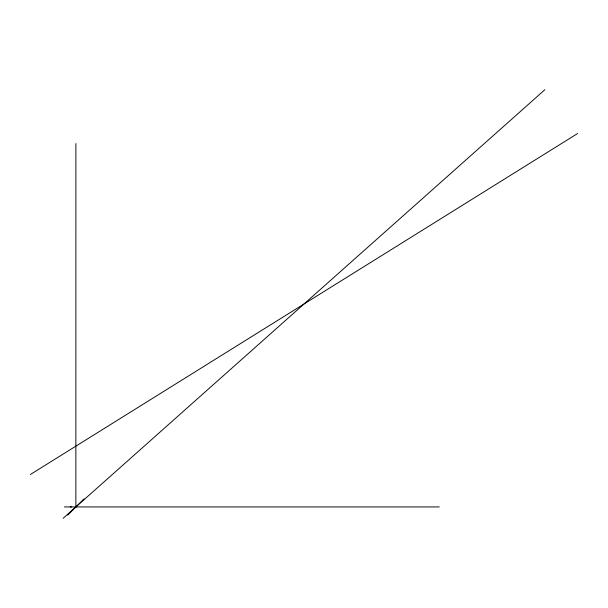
<?xml version="1.0" encoding="UTF-8"?>
<svg xmlns="http://www.w3.org/2000/svg" width="608" height="608" viewBox="0 0 608 608"><rect width="100%" height="100%" fill="white"/><g stroke="black" fill="none" stroke-linecap="round" stroke-linejoin="round"><path stroke-width="0.91" d="M67.716 515.113L83.957 498.872M75.825 507.004L75.658 507.163A1.68 1.68 0 0 1 75.248 507.452M75.894 143.564L75.863 506.966L76.175 506.662A1.771 1.771 0 0 1 76.532 506.418M63.148 518.274L544.852 89.726M30.4 474.483L577.6 133.517M70.224 506.935L71.417 506.935M64.288 506.935L439.265 506.935"/></g></svg>
